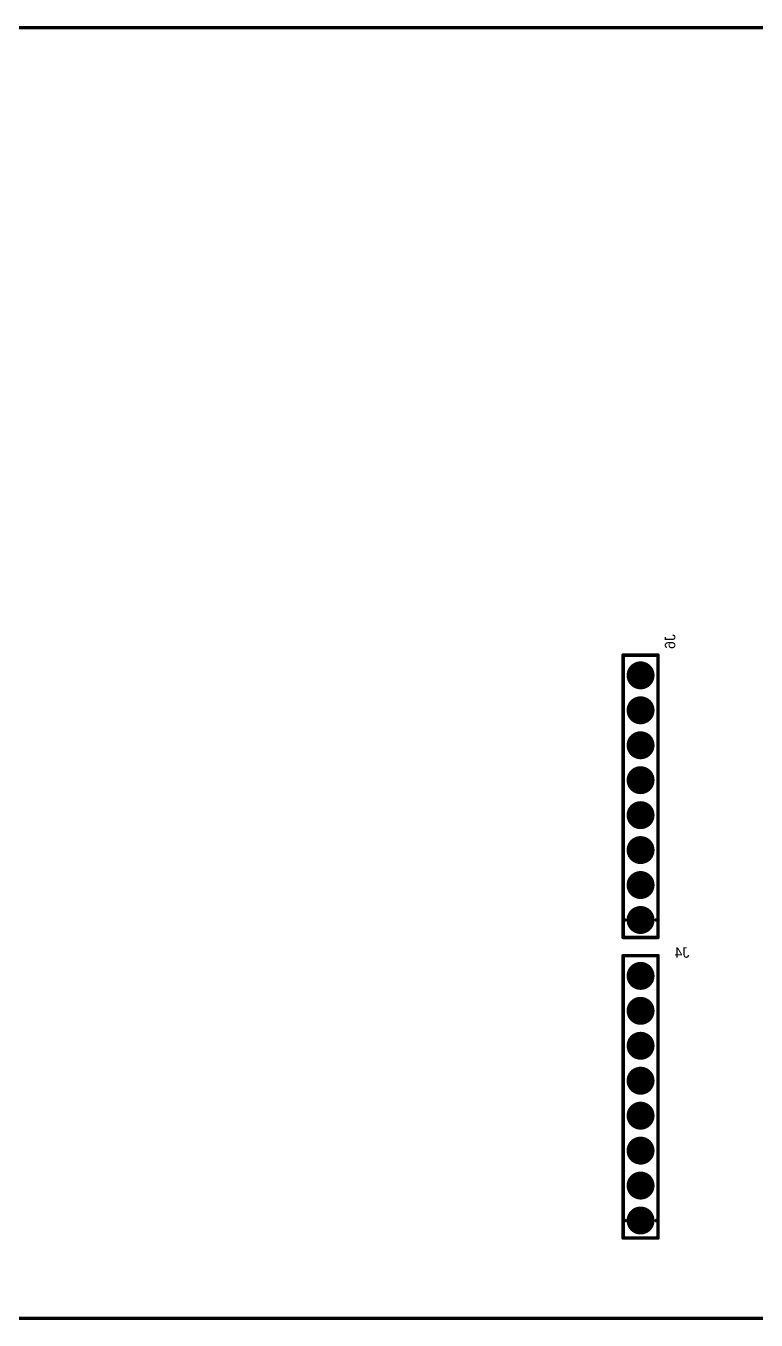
# Model space of a CAD drawing. Header units: millimetres. Extents: x 38 to 445, y 25 to 285.
# Drawn here: x 253.9 to 307, y 91.1 to 185.1 of the extents above; entities that cross this region are included whole.
import ezdxf

# ---------------------------------------------------------------- set-up
doc = ezdxf.new("R2010")
doc.units = ezdxf.units.MM
for name, color, linetype in [('BottomLayer', 5, 'Continuous'), ('BottomOverlay', 54, 'Continuous'), ('BottomSolder', 6, 'Continuous'), ('DrillDrawing', 1, 'Continuous'), ('InternalPlane1', 76, 'Continuous'), ('InternalPlane2', 16, 'Continuous'), ('Mechanical8', 56, 'Continuous'), ('MultiLayer', 9, 'Continuous'), ('PadHoleLayer', 156, 'Continuous'), ('TopLayer', 1, 'Continuous'), ('TopSolder', 216, 'Continuous')]:
    doc.layers.add(name, color=color, linetype=linetype)

# ---------------------------------------------------------------- blocks, each defined once
blk = doc.blocks.new('HDR_1X8___FEMALE_B_7')
at = {"layer": 'BottomLayer', "const_width": 0.762}
for points in [[(-0.381, 0, 1), (0.381, 0, 1)], [(2.159, 0, 1), (2.921, 0, 1)], [(4.699, 0, 1), (5.461, 0, 1)], [(7.239, 0, 1), (8.001, 0, 1)], [(9.779, 0, 1), (10.541, 0, 1)], [(12.319, 0, 1), (13.081, 0, 1)], [(14.859, 0, 1), (15.621, 0, 1)], [(17.399, 0, 1), (18.161, 0, 1)]]:
    blk.add_lwpolyline(points, format="xyb", close=True, dxfattribs=at)
at = {"layer": 'BottomOverlay', "const_width": 0.254}
for points in [[(-1.27, 1.27), (19.25, 1.27)], [(-1.27, 1.27), (-1.27, -1.27)], [(0, 1.27), (0, 1.125)], [(19.25, 1.27), (19.25, -1.27)], [(-1.27, -1.27), (19.25, -1.27)], [(0, -1.125), (0, -1.27)]]:
    blk.add_lwpolyline(points, dxfattribs=at)
at = {"layer": 'BottomOverlay', "const_width": 0.127}
for points in [[(-1.333, 1.27, 1), (-1.206, 1.27, 1)], [(-1.333, 1.27, 1), (-1.206, 1.27, 1)], [(-0.064, 1.27, 1), (0.064, 1.27, 1)], [(-0.064, 1.125, 1), (0.064, 1.125, 1)], [(19.186, 1.27, 1), (19.313, 1.27, 1)], [(19.186, 1.27, 1), (19.313, 1.27, 1)], [(-1.333, -1.27, 1), (-1.206, -1.27, 1)], [(-1.333, -1.27, 1), (-1.206, -1.27, 1)], [(-0.064, -1.125, 1), (0.064, -1.125, 1)], [(-0.064, -1.27, 1), (0.064, -1.27, 1)], [(19.186, -1.27, 1), (19.313, -1.27, 1)], [(19.186, -1.27, 1), (19.313, -1.27, 1)]]:
    blk.add_lwpolyline(points, format="xyb", close=True, dxfattribs=at)
at = {"layer": 'BottomSolder', "const_width": 0.864}
for points in [[(-0.432, 0, 1), (0.432, 0, 1)], [(2.108, 0, 1), (2.972, 0, 1)], [(4.648, 0, 1), (5.512, 0, 1)], [(7.188, 0, 1), (8.052, 0, 1)], [(9.728, 0, 1), (10.592, 0, 1)], [(12.268, 0, 1), (13.132, 0, 1)], [(14.808, 0, 1), (15.672, 0, 1)], [(17.348, 0, 1), (18.212, 0, 1)]]:
    blk.add_lwpolyline(points, format="xyb", close=True, dxfattribs=at)
at = {"layer": 'InternalPlane1', "const_width": 1.016}
for points in [[(-0.508, 0, 1), (0.508, 0, 1)], [(2.032, 0, 1), (3.048, 0, 1)], [(4.572, 0, 1), (5.588, 0, 1)], [(7.112, 0, 1), (8.128, 0, 1)], [(9.652, 0, 1), (10.668, 0, 1)], [(12.192, 0, 1), (13.208, 0, 1)], [(14.732, 0, 1), (15.748, 0, 1)], [(17.272, 0, 1), (18.288, 0, 1)]]:
    blk.add_lwpolyline(points, format="xyb", close=True, dxfattribs=at)
at = {"layer": 'InternalPlane2', "const_width": 1.016}
for points in [[(-0.508, 0, 1), (0.508, 0, 1)], [(2.032, 0, 1), (3.048, 0, 1)], [(4.572, 0, 1), (5.588, 0, 1)], [(7.112, 0, 1), (8.128, 0, 1)], [(9.652, 0, 1), (10.668, 0, 1)], [(12.192, 0, 1), (13.208, 0, 1)], [(14.732, 0, 1), (15.748, 0, 1)], [(17.272, 0, 1), (18.288, 0, 1)]]:
    blk.add_lwpolyline(points, format="xyb", close=True, dxfattribs=at)
at = {"layer": 'MultiLayer', "const_width": 0.762}
for points in [[(-0.381, 0, 1), (0.381, 0, 1)], [(2.159, 0, 1), (2.921, 0, 1)], [(4.699, 0, 1), (5.461, 0, 1)], [(7.239, 0, 1), (8.001, 0, 1)], [(9.779, 0, 1), (10.541, 0, 1)], [(12.319, 0, 1), (13.081, 0, 1)], [(14.859, 0, 1), (15.621, 0, 1)], [(17.399, 0, 1), (18.161, 0, 1)]]:
    blk.add_lwpolyline(points, format="xyb", close=True, dxfattribs=at)
at = {"layer": 'PadHoleLayer', "const_width": 0.508}
for points in [[(-0.254, 0, 1), (0.254, 0, 1)], [(2.286, 0, 1), (2.794, 0, 1)], [(4.826, 0, 1), (5.334, 0, 1)], [(7.366, 0, 1), (7.874, 0, 1)], [(9.906, 0, 1), (10.414, 0, 1)], [(12.446, 0, 1), (12.954, 0, 1)], [(14.986, 0, 1), (15.494, 0, 1)], [(17.526, 0, 1), (18.034, 0, 1)]]:
    blk.add_lwpolyline(points, format="xyb", close=True, dxfattribs=at)
at = {"layer": 'TopLayer', "const_width": 0.762}
for points in [[(-0.381, 0, 1), (0.381, 0, 1)], [(2.159, 0, 1), (2.921, 0, 1)], [(4.699, 0, 1), (5.461, 0, 1)], [(7.239, 0, 1), (8.001, 0, 1)], [(9.779, 0, 1), (10.541, 0, 1)], [(12.319, 0, 1), (13.081, 0, 1)], [(14.859, 0, 1), (15.621, 0, 1)], [(17.399, 0, 1), (18.161, 0, 1)]]:
    blk.add_lwpolyline(points, format="xyb", close=True, dxfattribs=at)
at = {"layer": 'TopSolder', "const_width": 0.864}
for points in [[(-0.432, 0, 1), (0.432, 0, 1)], [(2.108, 0, 1), (2.972, 0, 1)], [(4.648, 0, 1), (5.512, 0, 1)], [(7.188, 0, 1), (8.052, 0, 1)], [(9.728, 0, 1), (10.592, 0, 1)], [(12.268, 0, 1), (13.132, 0, 1)], [(14.808, 0, 1), (15.672, 0, 1)], [(17.348, 0, 1), (18.212, 0, 1)]]:
    blk.add_lwpolyline(points, format="xyb", close=True, dxfattribs=at)
blk = doc.blocks.new('HDR_1X8___FEMALE_B_9')
at = {"layer": 'BottomLayer', "const_width": 0.762}
for points in [[(-0.381, 0, 1), (0.381, 0, 1)], [(2.159, 0, 1), (2.921, 0, 1)], [(4.699, 0, 1), (5.461, 0, 1)], [(7.239, 0, 1), (8.001, 0, 1)], [(9.779, 0, 1), (10.541, 0, 1)], [(12.319, 0, 1), (13.081, 0, 1)], [(14.859, 0, 1), (15.621, 0, 1)], [(17.399, 0, 1), (18.161, 0, 1)]]:
    blk.add_lwpolyline(points, format="xyb", close=True, dxfattribs=at)
at = {"layer": 'BottomOverlay', "const_width": 0.254}
for points in [[(-1.27, 1.27), (19.25, 1.27)], [(-1.27, 1.27), (-1.27, -1.27)], [(0, 1.27), (0, 1.125)], [(19.25, 1.27), (19.25, -1.27)], [(-1.27, -1.27), (19.25, -1.27)], [(0, -1.125), (0, -1.27)]]:
    blk.add_lwpolyline(points, dxfattribs=at)
at = {"layer": 'BottomOverlay', "const_width": 0.127}
for points in [[(-1.333, 1.27, 1), (-1.206, 1.27, 1)], [(-1.333, 1.27, 1), (-1.206, 1.27, 1)], [(-0.064, 1.27, 1), (0.063, 1.27, 1)], [(-0.064, 1.125, 1), (0.063, 1.125, 1)], [(19.186, 1.27, 1), (19.313, 1.27, 1)], [(19.186, 1.27, 1), (19.313, 1.27, 1)], [(-1.333, -1.27, 1), (-1.206, -1.27, 1)], [(-1.333, -1.27, 1), (-1.206, -1.27, 1)], [(-0.064, -1.125, 1), (0.063, -1.125, 1)], [(-0.064, -1.27, 1), (0.063, -1.27, 1)], [(19.186, -1.27, 1), (19.313, -1.27, 1)], [(19.186, -1.27, 1), (19.313, -1.27, 1)]]:
    blk.add_lwpolyline(points, format="xyb", close=True, dxfattribs=at)
at = {"layer": 'BottomSolder', "const_width": 0.864}
for points in [[(-0.432, 0, 1), (0.432, 0, 1)], [(2.108, 0, 1), (2.972, 0, 1)], [(4.648, 0, 1), (5.512, 0, 1)], [(7.188, 0, 1), (8.052, 0, 1)], [(9.728, 0, 1), (10.592, 0, 1)], [(12.268, 0, 1), (13.132, 0, 1)], [(14.808, 0, 1), (15.672, 0, 1)], [(17.348, 0, 1), (18.212, 0, 1)]]:
    blk.add_lwpolyline(points, format="xyb", close=True, dxfattribs=at)
at = {"layer": 'InternalPlane1', "const_width": 1.016}
for points in [[(-0.508, 0, 1), (0.508, 0, 1)], [(2.032, 0, 1), (3.048, 0, 1)], [(4.572, 0, 1), (5.588, 0, 1)], [(7.112, 0, 1), (8.128, 0, 1)], [(9.652, 0, 1), (10.668, 0, 1)], [(12.192, 0, 1), (13.208, 0, 1)], [(14.732, 0, 1), (15.748, 0, 1)], [(17.272, 0, 1), (18.288, 0, 1)]]:
    blk.add_lwpolyline(points, format="xyb", close=True, dxfattribs=at)
at = {"layer": 'InternalPlane2', "const_width": 1.016}
for points in [[(-0.508, 0, 1), (0.508, 0, 1)], [(2.032, 0, 1), (3.048, 0, 1)], [(4.572, 0, 1), (5.588, 0, 1)], [(7.112, 0, 1), (8.128, 0, 1)], [(9.652, 0, 1), (10.668, 0, 1)], [(12.192, 0, 1), (13.208, 0, 1)], [(14.732, 0, 1), (15.748, 0, 1)], [(17.272, 0, 1), (18.288, 0, 1)]]:
    blk.add_lwpolyline(points, format="xyb", close=True, dxfattribs=at)
at = {"layer": 'MultiLayer', "const_width": 0.762}
for points in [[(-0.381, 0, 1), (0.381, 0, 1)], [(2.159, 0, 1), (2.921, 0, 1)], [(4.699, 0, 1), (5.461, 0, 1)], [(7.239, 0, 1), (8.001, 0, 1)], [(9.779, 0, 1), (10.541, 0, 1)], [(12.319, 0, 1), (13.081, 0, 1)], [(14.859, 0, 1), (15.621, 0, 1)], [(17.399, 0, 1), (18.161, 0, 1)]]:
    blk.add_lwpolyline(points, format="xyb", close=True, dxfattribs=at)
at = {"layer": 'PadHoleLayer', "const_width": 0.508}
for points in [[(-0.254, 0, 1), (0.254, 0, 1)], [(2.286, 0, 1), (2.794, 0, 1)], [(4.826, 0, 1), (5.334, 0, 1)], [(7.366, 0, 1), (7.874, 0, 1)], [(9.906, 0, 1), (10.414, 0, 1)], [(12.446, 0, 1), (12.954, 0, 1)], [(14.986, 0, 1), (15.494, 0, 1)], [(17.526, 0, 1), (18.034, 0, 1)]]:
    blk.add_lwpolyline(points, format="xyb", close=True, dxfattribs=at)
at = {"layer": 'TopLayer', "const_width": 0.762}
for points in [[(-0.381, 0, 1), (0.381, 0, 1)], [(2.159, 0, 1), (2.921, 0, 1)], [(4.699, 0, 1), (5.461, 0, 1)], [(7.239, 0, 1), (8.001, 0, 1)], [(9.779, 0, 1), (10.541, 0, 1)], [(12.319, 0, 1), (13.081, 0, 1)], [(14.859, 0, 1), (15.621, 0, 1)], [(17.399, 0, 1), (18.161, 0, 1)]]:
    blk.add_lwpolyline(points, format="xyb", close=True, dxfattribs=at)
at = {"layer": 'TopSolder', "const_width": 0.864}
for points in [[(-0.432, 0, 1), (0.432, 0, 1)], [(2.108, 0, 1), (2.972, 0, 1)], [(4.648, 0, 1), (5.512, 0, 1)], [(7.188, 0, 1), (8.052, 0, 1)], [(9.728, 0, 1), (10.592, 0, 1)], [(12.268, 0, 1), (13.132, 0, 1)], [(14.808, 0, 1), (15.672, 0, 1)], [(17.348, 0, 1), (18.212, 0, 1)]]:
    blk.add_lwpolyline(points, format="xyb", close=True, dxfattribs=at)

msp = doc.modelspace()

# ---------------------------------------------------------------- linework, layer by layer
at = {"layer": 'DrillDrawing', "const_width": 0.0508}
for points in [[(298.323, 138.049), (298.45, 137.922)], [(298.323, 138.049), (298.45, 138.049)], [(298.323, 137.795), (298.45, 137.922)], [(298.323, 137.795), (298.45, 137.795)], [(298.45, 138.049), (298.577, 138.176)], [(298.45, 137.795), (298.577, 137.668)], [(298.577, 138.176), (298.704, 138.049)], [(298.577, 137.668), (298.704, 137.795)], [(298.704, 138.049), (298.831, 138.049)], [(298.704, 137.922), (298.831, 138.049)], [(298.704, 137.922), (298.831, 137.795)], [(298.704, 137.795), (298.831, 137.795)], [(298.323, 135.509), (298.45, 135.382)], [(298.323, 135.509), (298.45, 135.509)], [(298.45, 135.509), (298.577, 135.636)], [(298.577, 135.636), (298.704, 135.509)], [(298.704, 135.509), (298.831, 135.509)], [(298.704, 135.382), (298.831, 135.509)], [(298.323, 135.255), (298.45, 135.382)], [(298.323, 135.255), (298.45, 135.255)], [(298.45, 135.255), (298.577, 135.128)], [(298.577, 135.128), (298.704, 135.255)], [(298.704, 135.382), (298.831, 135.255)], [(298.704, 135.255), (298.831, 135.255)], [(298.323, 132.969), (298.45, 132.842)], [(298.323, 132.969), (298.45, 132.969)], [(298.323, 132.715), (298.45, 132.842)], [(298.323, 132.715), (298.45, 132.715)], [(298.45, 132.969), (298.577, 133.096)], [(298.45, 132.715), (298.577, 132.588)], [(298.577, 133.096), (298.704, 132.969)], [(298.577, 132.588), (298.704, 132.715)], [(298.704, 132.969), (298.831, 132.969)], [(298.704, 132.842), (298.831, 132.969)], [(298.704, 132.842), (298.831, 132.715)], [(298.704, 132.715), (298.831, 132.715)], [(298.323, 130.429), (298.45, 130.302)], [(298.323, 130.429), (298.45, 130.429)], [(298.323, 130.175), (298.45, 130.302)], [(298.323, 130.175), (298.45, 130.175)], [(298.45, 130.429), (298.577, 130.556)], [(298.45, 130.175), (298.577, 130.048)], [(298.577, 130.556), (298.704, 130.429)], [(298.577, 130.048), (298.704, 130.175)], [(298.704, 130.429), (298.831, 130.429)], [(298.704, 130.302), (298.831, 130.429)], [(298.704, 130.302), (298.831, 130.175)], [(298.704, 130.175), (298.831, 130.175)], [(298.45, 127.889), (298.577, 128.016)], [(298.577, 128.016), (298.704, 127.889)], [(298.323, 127.889), (298.45, 127.762)], [(298.323, 127.889), (298.45, 127.889)], [(298.323, 127.635), (298.45, 127.762)], [(298.323, 127.635), (298.45, 127.635)], [(298.45, 127.635), (298.577, 127.508)], [(298.577, 127.508), (298.704, 127.635)], [(298.704, 127.889), (298.831, 127.889)], [(298.704, 127.762), (298.831, 127.889)], [(298.704, 127.762), (298.831, 127.635)], [(298.704, 127.635), (298.831, 127.635)], [(298.323, 125.349), (298.45, 125.222)], [(298.323, 125.349), (298.45, 125.349)], [(298.323, 125.095), (298.45, 125.222)], [(298.323, 125.095), (298.45, 125.095)], [(298.45, 125.349), (298.577, 125.476)], [(298.45, 125.095), (298.577, 124.968)], [(298.577, 125.476), (298.704, 125.349)], [(298.577, 124.968), (298.704, 125.095)], [(298.704, 125.349), (298.831, 125.349)], [(298.704, 125.222), (298.831, 125.349)], [(298.704, 125.222), (298.831, 125.095)], [(298.704, 125.095), (298.831, 125.095)], [(298.323, 122.809), (298.45, 122.682)], [(298.323, 122.809), (298.45, 122.809)], [(298.323, 122.555), (298.45, 122.682)], [(298.323, 122.555), (298.45, 122.555)], [(298.45, 122.809), (298.577, 122.936)], [(298.45, 122.555), (298.577, 122.428)], [(298.577, 122.936), (298.704, 122.809)], [(298.577, 122.428), (298.704, 122.555)], [(298.704, 122.809), (298.831, 122.809)], [(298.704, 122.682), (298.831, 122.809)], [(298.704, 122.682), (298.831, 122.555)], [(298.704, 122.555), (298.831, 122.555)], [(298.45, 120.269), (298.577, 120.396)], [(298.577, 120.396), (298.704, 120.269)], [(298.323, 120.269), (298.45, 120.142)], [(298.323, 120.269), (298.45, 120.269)], [(298.323, 120.015), (298.45, 120.142)], [(298.323, 120.015), (298.45, 120.015)], [(298.45, 120.015), (298.577, 119.888)], [(298.577, 119.888), (298.704, 120.015)], [(298.704, 120.269), (298.831, 120.269)], [(298.704, 120.142), (298.831, 120.269)], [(298.704, 120.142), (298.831, 120.015)], [(298.704, 120.015), (298.831, 120.015)], [(298.323, 116.205), (298.45, 116.078)], [(298.323, 116.205), (298.45, 116.205)], [(298.323, 115.951), (298.45, 116.078)], [(298.323, 115.951), (298.45, 115.951)], [(298.45, 116.205), (298.577, 116.332)], [(298.45, 115.951), (298.577, 115.824)], [(298.577, 116.332), (298.704, 116.205)], [(298.577, 115.824), (298.704, 115.951)], [(298.704, 116.205), (298.831, 116.205)], [(298.704, 116.078), (298.831, 116.205)], [(298.704, 116.078), (298.831, 115.951)], [(298.704, 115.951), (298.831, 115.951)], [(298.323, 113.665), (298.45, 113.538)], [(298.323, 113.665), (298.45, 113.665)], [(298.323, 113.411), (298.45, 113.538)], [(298.323, 113.411), (298.45, 113.411)], [(298.45, 113.665), (298.577, 113.792)], [(298.45, 113.411), (298.577, 113.284)], [(298.577, 113.792), (298.704, 113.665)], [(298.577, 113.284), (298.704, 113.411)], [(298.704, 113.665), (298.831, 113.665)], [(298.704, 113.538), (298.831, 113.665)], [(298.704, 113.538), (298.831, 113.411)], [(298.704, 113.411), (298.831, 113.411)], [(298.323, 111.125), (298.45, 110.998)], [(298.323, 111.125), (298.45, 111.125)], [(298.323, 110.871), (298.45, 110.998)], [(298.45, 111.125), (298.577, 111.252)], [(298.577, 111.252), (298.704, 111.125)], [(298.704, 111.125), (298.831, 111.125)], [(298.704, 110.998), (298.831, 111.125)], [(298.704, 110.998), (298.831, 110.871)], [(298.323, 110.871), (298.45, 110.871)], [(298.45, 110.871), (298.577, 110.744)], [(298.577, 110.744), (298.704, 110.871)], [(298.704, 110.871), (298.831, 110.871)], [(298.323, 108.585), (298.45, 108.458)], [(298.323, 108.585), (298.45, 108.585)], [(298.323, 108.331), (298.45, 108.458)], [(298.323, 108.331), (298.45, 108.331)], [(298.45, 108.585), (298.577, 108.712)], [(298.45, 108.331), (298.577, 108.204)], [(298.577, 108.712), (298.704, 108.585)], [(298.577, 108.204), (298.704, 108.331)], [(298.704, 108.585), (298.831, 108.585)], [(298.704, 108.458), (298.831, 108.585)], [(298.704, 108.458), (298.831, 108.331)], [(298.704, 108.331), (298.831, 108.331)], [(298.323, 106.045), (298.45, 105.918)], [(298.323, 106.045), (298.45, 106.045)], [(298.323, 105.791), (298.45, 105.918)], [(298.323, 105.791), (298.45, 105.791)], [(298.45, 106.045), (298.577, 106.172)], [(298.45, 105.791), (298.577, 105.664)], [(298.577, 106.172), (298.704, 106.045)], [(298.577, 105.664), (298.704, 105.791)], [(298.704, 106.045), (298.831, 106.045)], [(298.704, 105.918), (298.831, 106.045)], [(298.704, 105.918), (298.831, 105.791)], [(298.704, 105.791), (298.831, 105.791)], [(298.323, 103.505), (298.45, 103.378)], [(298.323, 103.505), (298.45, 103.505)], [(298.45, 103.505), (298.577, 103.632)], [(298.577, 103.632), (298.704, 103.505)], [(298.704, 103.505), (298.831, 103.505)], [(298.704, 103.378), (298.831, 103.505)], [(298.323, 103.251), (298.45, 103.378)], [(298.323, 103.251), (298.45, 103.251)], [(298.45, 103.251), (298.577, 103.124)], [(298.577, 103.124), (298.704, 103.251)], [(298.704, 103.378), (298.831, 103.251)], [(298.704, 103.251), (298.831, 103.251)], [(298.323, 100.965), (298.45, 100.838)], [(298.323, 100.965), (298.45, 100.965)], [(298.323, 100.711), (298.45, 100.838)], [(298.323, 100.711), (298.45, 100.711)], [(298.45, 100.965), (298.577, 101.092)], [(298.45, 100.711), (298.577, 100.584)], [(298.577, 101.092), (298.704, 100.965)], [(298.577, 100.584), (298.704, 100.711)], [(298.704, 100.965), (298.831, 100.965)], [(298.704, 100.838), (298.831, 100.965)], [(298.704, 100.838), (298.831, 100.711)], [(298.704, 100.711), (298.831, 100.711)], [(298.323, 98.425), (298.45, 98.298)], [(298.323, 98.425), (298.45, 98.425)], [(298.323, 98.171), (298.45, 98.298)], [(298.323, 98.171), (298.45, 98.171)], [(298.45, 98.425), (298.577, 98.552)], [(298.45, 98.171), (298.577, 98.044)], [(298.577, 98.552), (298.704, 98.425)], [(298.577, 98.044), (298.704, 98.171)], [(298.704, 98.425), (298.831, 98.425)], [(298.704, 98.298), (298.831, 98.425)], [(298.704, 98.298), (298.831, 98.171)], [(298.704, 98.171), (298.831, 98.171)]]:
    msp.add_lwpolyline(points, dxfattribs=at)
at = {"layer": 'DrillDrawing', "const_width": 0.0254}
for points in [[(298.31, 138.049, 1), (298.336, 138.049, 1)], [(298.31, 138.049, 1), (298.336, 138.049, 1)], [(298.31, 137.795, 1), (298.336, 137.795, 1)], [(298.31, 137.795, 1), (298.336, 137.795, 1)], [(298.437, 138.049, 1), (298.463, 138.049, 1)], [(298.437, 138.049, 1), (298.463, 138.049, 1)], [(298.437, 137.922, 1), (298.463, 137.922, 1)], [(298.437, 137.922, 1), (298.463, 137.922, 1)], [(298.437, 137.795, 1), (298.463, 137.795, 1)], [(298.437, 137.795, 1), (298.463, 137.795, 1)], [(298.564, 138.176, 1), (298.59, 138.176, 1)], [(298.564, 138.176, 1), (298.59, 138.176, 1)], [(298.564, 137.668, 1), (298.59, 137.668, 1)], [(298.564, 137.668, 1), (298.59, 137.668, 1)], [(298.691, 138.049, 1), (298.717, 138.049, 1)], [(298.691, 138.049, 1), (298.717, 138.049, 1)], [(298.691, 137.922, 1), (298.717, 137.922, 1)], [(298.691, 137.922, 1), (298.717, 137.922, 1)], [(298.691, 137.795, 1), (298.717, 137.795, 1)], [(298.691, 137.795, 1), (298.717, 137.795, 1)], [(298.818, 138.049, 1), (298.844, 138.049, 1)], [(298.818, 138.049, 1), (298.844, 138.049, 1)], [(298.818, 137.795, 1), (298.844, 137.795, 1)], [(298.818, 137.795, 1), (298.844, 137.795, 1)], [(298.31, 135.509, 1), (298.336, 135.509, 1)], [(298.31, 135.509, 1), (298.336, 135.509, 1)], [(298.437, 135.509, 1), (298.463, 135.509, 1)], [(298.437, 135.509, 1), (298.463, 135.509, 1)], [(298.564, 135.636, 1), (298.59, 135.636, 1)], [(298.564, 135.636, 1), (298.59, 135.636, 1)], [(298.691, 135.509, 1), (298.717, 135.509, 1)], [(298.691, 135.509, 1), (298.717, 135.509, 1)], [(298.818, 135.509, 1), (298.844, 135.509, 1)], [(298.818, 135.509, 1), (298.844, 135.509, 1)], [(298.31, 135.255, 1), (298.336, 135.255, 1)], [(298.31, 135.255, 1), (298.336, 135.255, 1)], [(298.437, 135.382, 1), (298.463, 135.382, 1)], [(298.437, 135.382, 1), (298.463, 135.382, 1)], [(298.437, 135.255, 1), (298.463, 135.255, 1)], [(298.437, 135.255, 1), (298.463, 135.255, 1)], [(298.564, 135.128, 1), (298.59, 135.128, 1)], [(298.564, 135.128, 1), (298.59, 135.128, 1)], [(298.691, 135.382, 1), (298.717, 135.382, 1)], [(298.691, 135.382, 1), (298.717, 135.382, 1)], [(298.691, 135.255, 1), (298.717, 135.255, 1)], [(298.691, 135.255, 1), (298.717, 135.255, 1)], [(298.818, 135.255, 1), (298.844, 135.255, 1)], [(298.818, 135.255, 1), (298.844, 135.255, 1)], [(298.31, 132.969, 1), (298.336, 132.969, 1)], [(298.31, 132.969, 1), (298.336, 132.969, 1)], [(298.31, 132.715, 1), (298.336, 132.715, 1)], [(298.31, 132.715, 1), (298.336, 132.715, 1)], [(298.437, 132.969, 1), (298.463, 132.969, 1)], [(298.437, 132.969, 1), (298.463, 132.969, 1)], [(298.437, 132.842, 1), (298.463, 132.842, 1)], [(298.437, 132.842, 1), (298.463, 132.842, 1)], [(298.437, 132.715, 1), (298.463, 132.715, 1)], [(298.437, 132.715, 1), (298.463, 132.715, 1)], [(298.564, 133.096, 1), (298.59, 133.096, 1)], [(298.564, 133.096, 1), (298.59, 133.096, 1)], [(298.691, 132.969, 1), (298.717, 132.969, 1)], [(298.691, 132.969, 1), (298.717, 132.969, 1)], [(298.691, 132.842, 1), (298.717, 132.842, 1)], [(298.691, 132.842, 1), (298.717, 132.842, 1)], [(298.691, 132.715, 1), (298.717, 132.715, 1)], [(298.691, 132.715, 1), (298.717, 132.715, 1)], [(298.818, 132.969, 1), (298.844, 132.969, 1)], [(298.818, 132.969, 1), (298.844, 132.969, 1)], [(298.818, 132.715, 1), (298.844, 132.715, 1)], [(298.818, 132.715, 1), (298.844, 132.715, 1)], [(298.564, 132.588, 1), (298.59, 132.588, 1)], [(298.564, 132.588, 1), (298.59, 132.588, 1)], [(298.31, 130.429, 1), (298.336, 130.429, 1)], [(298.31, 130.429, 1), (298.336, 130.429, 1)], [(298.31, 130.175, 1), (298.336, 130.175, 1)], [(298.31, 130.175, 1), (298.336, 130.175, 1)], [(298.437, 130.429, 1), (298.463, 130.429, 1)], [(298.437, 130.429, 1), (298.463, 130.429, 1)], [(298.437, 130.302, 1), (298.463, 130.302, 1)], [(298.437, 130.302, 1), (298.463, 130.302, 1)], [(298.437, 130.175, 1), (298.463, 130.175, 1)], [(298.437, 130.175, 1), (298.463, 130.175, 1)], [(298.564, 130.556, 1), (298.59, 130.556, 1)], [(298.564, 130.556, 1), (298.59, 130.556, 1)], [(298.564, 130.048, 1), (298.59, 130.048, 1)], [(298.564, 130.048, 1), (298.59, 130.048, 1)], [(298.691, 130.429, 1), (298.717, 130.429, 1)], [(298.691, 130.429, 1), (298.717, 130.429, 1)], [(298.691, 130.302, 1), (298.717, 130.302, 1)], [(298.691, 130.302, 1), (298.717, 130.302, 1)], [(298.691, 130.175, 1), (298.717, 130.175, 1)], [(298.691, 130.175, 1), (298.717, 130.175, 1)], [(298.818, 130.429, 1), (298.844, 130.429, 1)], [(298.818, 130.429, 1), (298.844, 130.429, 1)], [(298.818, 130.175, 1), (298.844, 130.175, 1)], [(298.818, 130.175, 1), (298.844, 130.175, 1)], [(298.564, 128.016, 1), (298.59, 128.016, 1)], [(298.564, 128.016, 1), (298.59, 128.016, 1)], [(298.31, 127.889, 1), (298.336, 127.889, 1)], [(298.31, 127.889, 1), (298.336, 127.889, 1)], [(298.31, 127.635, 1), (298.336, 127.635, 1)], [(298.31, 127.635, 1), (298.336, 127.635, 1)], [(298.437, 127.889, 1), (298.463, 127.889, 1)], [(298.437, 127.889, 1), (298.463, 127.889, 1)], [(298.437, 127.762, 1), (298.463, 127.762, 1)], [(298.437, 127.762, 1), (298.463, 127.762, 1)], [(298.437, 127.635, 1), (298.463, 127.635, 1)], [(298.437, 127.635, 1), (298.463, 127.635, 1)], [(298.564, 127.508, 1), (298.59, 127.508, 1)], [(298.564, 127.508, 1), (298.59, 127.508, 1)], [(298.691, 127.889, 1), (298.717, 127.889, 1)], [(298.691, 127.889, 1), (298.717, 127.889, 1)], [(298.691, 127.762, 1), (298.717, 127.762, 1)], [(298.691, 127.762, 1), (298.717, 127.762, 1)], [(298.691, 127.635, 1), (298.717, 127.635, 1)], [(298.691, 127.635, 1), (298.717, 127.635, 1)], [(298.818, 127.889, 1), (298.844, 127.889, 1)], [(298.818, 127.889, 1), (298.844, 127.889, 1)], [(298.818, 127.635, 1), (298.844, 127.635, 1)], [(298.818, 127.635, 1), (298.844, 127.635, 1)], [(298.31, 125.349, 1), (298.336, 125.349, 1)], [(298.31, 125.349, 1), (298.336, 125.349, 1)], [(298.31, 125.095, 1), (298.336, 125.095, 1)], [(298.31, 125.095, 1), (298.336, 125.095, 1)], [(298.437, 125.349, 1), (298.463, 125.349, 1)], [(298.437, 125.349, 1), (298.463, 125.349, 1)], [(298.437, 125.222, 1), (298.463, 125.222, 1)], [(298.437, 125.222, 1), (298.463, 125.222, 1)], [(298.437, 125.095, 1), (298.463, 125.095, 1)], [(298.437, 125.095, 1), (298.463, 125.095, 1)], [(298.564, 125.476, 1), (298.59, 125.476, 1)], [(298.564, 125.476, 1), (298.59, 125.476, 1)], [(298.691, 125.349, 1), (298.717, 125.349, 1)], [(298.691, 125.349, 1), (298.717, 125.349, 1)], [(298.691, 125.222, 1), (298.717, 125.222, 1)], [(298.691, 125.222, 1), (298.717, 125.222, 1)], [(298.691, 125.095, 1), (298.717, 125.095, 1)], [(298.691, 125.095, 1), (298.717, 125.095, 1)], [(298.818, 125.349, 1), (298.844, 125.349, 1)], [(298.818, 125.349, 1), (298.844, 125.349, 1)], [(298.818, 125.095, 1), (298.844, 125.095, 1)], [(298.818, 125.095, 1), (298.844, 125.095, 1)], [(298.564, 124.968, 1), (298.59, 124.968, 1)], [(298.564, 124.968, 1), (298.59, 124.968, 1)], [(298.31, 122.809, 1), (298.336, 122.809, 1)], [(298.31, 122.809, 1), (298.336, 122.809, 1)], [(298.31, 122.555, 1), (298.336, 122.555, 1)], [(298.31, 122.555, 1), (298.336, 122.555, 1)], [(298.437, 122.809, 1), (298.463, 122.809, 1)], [(298.437, 122.809, 1), (298.463, 122.809, 1)], [(298.437, 122.682, 1), (298.463, 122.682, 1)], [(298.437, 122.682, 1), (298.463, 122.682, 1)], [(298.437, 122.555, 1), (298.463, 122.555, 1)], [(298.437, 122.555, 1), (298.463, 122.555, 1)], [(298.564, 122.936, 1), (298.59, 122.936, 1)], [(298.564, 122.936, 1), (298.59, 122.936, 1)], [(298.564, 122.428, 1), (298.59, 122.428, 1)], [(298.564, 122.428, 1), (298.59, 122.428, 1)], [(298.691, 122.809, 1), (298.717, 122.809, 1)], [(298.691, 122.809, 1), (298.717, 122.809, 1)], [(298.691, 122.682, 1), (298.717, 122.682, 1)], [(298.691, 122.682, 1), (298.717, 122.682, 1)], [(298.691, 122.555, 1), (298.717, 122.555, 1)], [(298.691, 122.555, 1), (298.717, 122.555, 1)], [(298.818, 122.809, 1), (298.844, 122.809, 1)], [(298.818, 122.809, 1), (298.844, 122.809, 1)], [(298.818, 122.555, 1), (298.844, 122.555, 1)], [(298.818, 122.555, 1), (298.844, 122.555, 1)], [(298.564, 120.396, 1), (298.59, 120.396, 1)], [(298.564, 120.396, 1), (298.59, 120.396, 1)], [(298.31, 120.269, 1), (298.336, 120.269, 1)], [(298.31, 120.269, 1), (298.336, 120.269, 1)], [(298.31, 120.015, 1), (298.336, 120.015, 1)], [(298.31, 120.015, 1), (298.336, 120.015, 1)], [(298.437, 120.269, 1), (298.463, 120.269, 1)], [(298.437, 120.269, 1), (298.463, 120.269, 1)], [(298.437, 120.142, 1), (298.463, 120.142, 1)], [(298.437, 120.142, 1), (298.463, 120.142, 1)], [(298.437, 120.015, 1), (298.463, 120.015, 1)], [(298.437, 120.015, 1), (298.463, 120.015, 1)], [(298.564, 119.888, 1), (298.59, 119.888, 1)], [(298.564, 119.888, 1), (298.59, 119.888, 1)], [(298.691, 120.269, 1), (298.717, 120.269, 1)], [(298.691, 120.269, 1), (298.717, 120.269, 1)], [(298.691, 120.142, 1), (298.717, 120.142, 1)], [(298.691, 120.142, 1), (298.717, 120.142, 1)], [(298.691, 120.015, 1), (298.717, 120.015, 1)], [(298.691, 120.015, 1), (298.717, 120.015, 1)], [(298.818, 120.269, 1), (298.844, 120.269, 1)], [(298.818, 120.269, 1), (298.844, 120.269, 1)], [(298.818, 120.015, 1), (298.844, 120.015, 1)], [(298.818, 120.015, 1), (298.844, 120.015, 1)], [(298.31, 116.205, 1), (298.336, 116.205, 1)], [(298.31, 116.205, 1), (298.336, 116.205, 1)], [(298.31, 115.951, 1), (298.336, 115.951, 1)], [(298.31, 115.951, 1), (298.336, 115.951, 1)], [(298.437, 116.205, 1), (298.463, 116.205, 1)], [(298.437, 116.205, 1), (298.463, 116.205, 1)], [(298.437, 116.078, 1), (298.463, 116.078, 1)], [(298.437, 116.078, 1), (298.463, 116.078, 1)], [(298.437, 115.951, 1), (298.463, 115.951, 1)], [(298.437, 115.951, 1), (298.463, 115.951, 1)], [(298.564, 116.332, 1), (298.59, 116.332, 1)], [(298.564, 116.332, 1), (298.59, 116.332, 1)], [(298.564, 115.824, 1), (298.59, 115.824, 1)], [(298.564, 115.824, 1), (298.59, 115.824, 1)], [(298.691, 116.205, 1), (298.717, 116.205, 1)], [(298.691, 116.205, 1), (298.717, 116.205, 1)], [(298.691, 116.078, 1), (298.717, 116.078, 1)], [(298.691, 116.078, 1), (298.717, 116.078, 1)], [(298.691, 115.951, 1), (298.717, 115.951, 1)], [(298.691, 115.951, 1), (298.717, 115.951, 1)], [(298.818, 116.205, 1), (298.844, 116.205, 1)], [(298.818, 116.205, 1), (298.844, 116.205, 1)], [(298.818, 115.951, 1), (298.844, 115.951, 1)], [(298.818, 115.951, 1), (298.844, 115.951, 1)], [(298.31, 113.665, 1), (298.336, 113.665, 1)], [(298.31, 113.665, 1), (298.336, 113.665, 1)], [(298.31, 113.411, 1), (298.336, 113.411, 1)], [(298.31, 113.411, 1), (298.336, 113.411, 1)], [(298.437, 113.665, 1), (298.463, 113.665, 1)], [(298.437, 113.665, 1), (298.463, 113.665, 1)], [(298.437, 113.538, 1), (298.463, 113.538, 1)], [(298.437, 113.538, 1), (298.463, 113.538, 1)], [(298.437, 113.411, 1), (298.463, 113.411, 1)], [(298.437, 113.411, 1), (298.463, 113.411, 1)], [(298.564, 113.792, 1), (298.59, 113.792, 1)], [(298.564, 113.792, 1), (298.59, 113.792, 1)], [(298.564, 113.284, 1), (298.59, 113.284, 1)], [(298.564, 113.284, 1), (298.59, 113.284, 1)], [(298.691, 113.665, 1), (298.717, 113.665, 1)], [(298.691, 113.665, 1), (298.717, 113.665, 1)], [(298.691, 113.538, 1), (298.717, 113.538, 1)], [(298.691, 113.538, 1), (298.717, 113.538, 1)], [(298.691, 113.411, 1), (298.717, 113.411, 1)], [(298.691, 113.411, 1), (298.717, 113.411, 1)], [(298.818, 113.665, 1), (298.844, 113.665, 1)], [(298.818, 113.665, 1), (298.844, 113.665, 1)], [(298.818, 113.411, 1), (298.844, 113.411, 1)], [(298.818, 113.411, 1), (298.844, 113.411, 1)], [(298.31, 111.125, 1), (298.336, 111.125, 1)], [(298.31, 111.125, 1), (298.336, 111.125, 1)], [(298.437, 111.125, 1), (298.463, 111.125, 1)], [(298.437, 111.125, 1), (298.463, 111.125, 1)], [(298.437, 110.998, 1), (298.463, 110.998, 1)], [(298.437, 110.998, 1), (298.463, 110.998, 1)], [(298.564, 111.252, 1), (298.59, 111.252, 1)], [(298.564, 111.252, 1), (298.59, 111.252, 1)], [(298.691, 111.125, 1), (298.717, 111.125, 1)], [(298.691, 111.125, 1), (298.717, 111.125, 1)], [(298.691, 110.998, 1), (298.717, 110.998, 1)], [(298.691, 110.998, 1), (298.717, 110.998, 1)], [(298.818, 111.125, 1), (298.844, 111.125, 1)], [(298.818, 111.125, 1), (298.844, 111.125, 1)], [(298.31, 110.871, 1), (298.336, 110.871, 1)], [(298.31, 110.871, 1), (298.336, 110.871, 1)], [(298.437, 110.871, 1), (298.463, 110.871, 1)], [(298.437, 110.871, 1), (298.463, 110.871, 1)], [(298.564, 110.744, 1), (298.59, 110.744, 1)], [(298.564, 110.744, 1), (298.59, 110.744, 1)], [(298.691, 110.871, 1), (298.717, 110.871, 1)], [(298.691, 110.871, 1), (298.717, 110.871, 1)], [(298.818, 110.871, 1), (298.844, 110.871, 1)], [(298.818, 110.871, 1), (298.844, 110.871, 1)], [(298.31, 108.585, 1), (298.336, 108.585, 1)], [(298.31, 108.585, 1), (298.336, 108.585, 1)], [(298.31, 108.331, 1), (298.336, 108.331, 1)], [(298.31, 108.331, 1), (298.336, 108.331, 1)], [(298.437, 108.585, 1), (298.463, 108.585, 1)], [(298.437, 108.585, 1), (298.463, 108.585, 1)], [(298.437, 108.458, 1), (298.463, 108.458, 1)], [(298.437, 108.458, 1), (298.463, 108.458, 1)], [(298.437, 108.331, 1), (298.463, 108.331, 1)], [(298.437, 108.331, 1), (298.463, 108.331, 1)], [(298.564, 108.712, 1), (298.59, 108.712, 1)], [(298.564, 108.712, 1), (298.59, 108.712, 1)], [(298.564, 108.204, 1), (298.59, 108.204, 1)], [(298.564, 108.204, 1), (298.59, 108.204, 1)], [(298.691, 108.585, 1), (298.717, 108.585, 1)], [(298.691, 108.585, 1), (298.717, 108.585, 1)], [(298.691, 108.458, 1), (298.717, 108.458, 1)], [(298.691, 108.458, 1), (298.717, 108.458, 1)], [(298.691, 108.331, 1), (298.717, 108.331, 1)], [(298.691, 108.331, 1), (298.717, 108.331, 1)], [(298.818, 108.585, 1), (298.844, 108.585, 1)], [(298.818, 108.585, 1), (298.844, 108.585, 1)], [(298.818, 108.331, 1), (298.844, 108.331, 1)], [(298.818, 108.331, 1), (298.844, 108.331, 1)], [(298.31, 106.045, 1), (298.336, 106.045, 1)], [(298.31, 106.045, 1), (298.336, 106.045, 1)], [(298.31, 105.791, 1), (298.336, 105.791, 1)], [(298.31, 105.791, 1), (298.336, 105.791, 1)], [(298.437, 106.045, 1), (298.463, 106.045, 1)], [(298.437, 106.045, 1), (298.463, 106.045, 1)], [(298.437, 105.918, 1), (298.463, 105.918, 1)], [(298.437, 105.918, 1), (298.463, 105.918, 1)], [(298.437, 105.791, 1), (298.463, 105.791, 1)], [(298.437, 105.791, 1), (298.463, 105.791, 1)], [(298.564, 106.172, 1), (298.59, 106.172, 1)], [(298.564, 106.172, 1), (298.59, 106.172, 1)], [(298.564, 105.664, 1), (298.59, 105.664, 1)], [(298.564, 105.664, 1), (298.59, 105.664, 1)], [(298.691, 106.045, 1), (298.717, 106.045, 1)], [(298.691, 106.045, 1), (298.717, 106.045, 1)], [(298.691, 105.918, 1), (298.717, 105.918, 1)], [(298.691, 105.918, 1), (298.717, 105.918, 1)], [(298.691, 105.791, 1), (298.717, 105.791, 1)], [(298.691, 105.791, 1), (298.717, 105.791, 1)], [(298.818, 106.045, 1), (298.844, 106.045, 1)], [(298.818, 106.045, 1), (298.844, 106.045, 1)], [(298.818, 105.791, 1), (298.844, 105.791, 1)], [(298.818, 105.791, 1), (298.844, 105.791, 1)], [(298.31, 103.505, 1), (298.336, 103.505, 1)], [(298.31, 103.505, 1), (298.336, 103.505, 1)], [(298.437, 103.505, 1), (298.463, 103.505, 1)], [(298.437, 103.505, 1), (298.463, 103.505, 1)], [(298.564, 103.632, 1), (298.59, 103.632, 1)], [(298.564, 103.632, 1), (298.59, 103.632, 1)], [(298.691, 103.505, 1), (298.717, 103.505, 1)], [(298.691, 103.505, 1), (298.717, 103.505, 1)], [(298.818, 103.505, 1), (298.844, 103.505, 1)], [(298.818, 103.505, 1), (298.844, 103.505, 1)], [(298.31, 103.251, 1), (298.336, 103.251, 1)], [(298.31, 103.251, 1), (298.336, 103.251, 1)], [(298.437, 103.378, 1), (298.463, 103.378, 1)], [(298.437, 103.378, 1), (298.463, 103.378, 1)], [(298.437, 103.251, 1), (298.463, 103.251, 1)], [(298.437, 103.251, 1), (298.463, 103.251, 1)], [(298.564, 103.124, 1), (298.59, 103.124, 1)], [(298.564, 103.124, 1), (298.59, 103.124, 1)], [(298.691, 103.378, 1), (298.717, 103.378, 1)], [(298.691, 103.378, 1), (298.717, 103.378, 1)], [(298.691, 103.251, 1), (298.717, 103.251, 1)], [(298.691, 103.251, 1), (298.717, 103.251, 1)], [(298.818, 103.251, 1), (298.844, 103.251, 1)], [(298.818, 103.251, 1), (298.844, 103.251, 1)], [(298.31, 100.965, 1), (298.336, 100.965, 1)], [(298.31, 100.965, 1), (298.336, 100.965, 1)], [(298.31, 100.711, 1), (298.336, 100.711, 1)], [(298.31, 100.711, 1), (298.336, 100.711, 1)], [(298.437, 100.965, 1), (298.463, 100.965, 1)], [(298.437, 100.965, 1), (298.463, 100.965, 1)], [(298.437, 100.838, 1), (298.463, 100.838, 1)], [(298.437, 100.838, 1), (298.463, 100.838, 1)], [(298.437, 100.711, 1), (298.463, 100.711, 1)], [(298.437, 100.711, 1), (298.463, 100.711, 1)], [(298.564, 101.092, 1), (298.59, 101.092, 1)], [(298.564, 101.092, 1), (298.59, 101.092, 1)], [(298.691, 100.965, 1), (298.717, 100.965, 1)], [(298.691, 100.965, 1), (298.717, 100.965, 1)], [(298.691, 100.838, 1), (298.717, 100.838, 1)], [(298.691, 100.838, 1), (298.717, 100.838, 1)], [(298.691, 100.711, 1), (298.717, 100.711, 1)], [(298.691, 100.711, 1), (298.717, 100.711, 1)], [(298.818, 100.965, 1), (298.844, 100.965, 1)], [(298.818, 100.965, 1), (298.844, 100.965, 1)], [(298.818, 100.711, 1), (298.844, 100.711, 1)], [(298.818, 100.711, 1), (298.844, 100.711, 1)], [(298.564, 100.584, 1), (298.59, 100.584, 1)], [(298.564, 100.584, 1), (298.59, 100.584, 1)], [(298.31, 98.425, 1), (298.336, 98.425, 1)], [(298.31, 98.425, 1), (298.336, 98.425, 1)], [(298.31, 98.171, 1), (298.336, 98.171, 1)], [(298.31, 98.171, 1), (298.336, 98.171, 1)], [(298.437, 98.425, 1), (298.463, 98.425, 1)], [(298.437, 98.425, 1), (298.463, 98.425, 1)], [(298.437, 98.298, 1), (298.463, 98.298, 1)], [(298.437, 98.298, 1), (298.463, 98.298, 1)], [(298.437, 98.171, 1), (298.463, 98.171, 1)], [(298.437, 98.171, 1), (298.463, 98.171, 1)], [(298.564, 98.552, 1), (298.59, 98.552, 1)], [(298.564, 98.552, 1), (298.59, 98.552, 1)], [(298.564, 98.044, 1), (298.59, 98.044, 1)], [(298.564, 98.044, 1), (298.59, 98.044, 1)], [(298.691, 98.425, 1), (298.717, 98.425, 1)], [(298.691, 98.425, 1), (298.717, 98.425, 1)], [(298.691, 98.298, 1), (298.717, 98.298, 1)], [(298.691, 98.298, 1), (298.717, 98.298, 1)], [(298.691, 98.171, 1), (298.717, 98.171, 1)], [(298.691, 98.171, 1), (298.717, 98.171, 1)], [(298.818, 98.425, 1), (298.844, 98.425, 1)], [(298.818, 98.425, 1), (298.844, 98.425, 1)], [(298.818, 98.171, 1), (298.844, 98.171, 1)], [(298.818, 98.171, 1), (298.844, 98.171, 1)]]:
    msp.add_lwpolyline(points, format="xyb", close=True, dxfattribs=at)
at = {"layer": 'Mechanical8', "const_width": 0.254}
for points in [[(194.95, 185), (359.94, 185)], [(194.945, 91.186), (359.94, 91.186)]]:
    msp.add_lwpolyline(points, dxfattribs=at)

# ---------------------------------------------------------------- block references
at = {"rotation": 90}
for name, p in [('HDR_1X8___FEMALE_B_9', (298.577, 120.142)), ('HDR_1X8___FEMALE_B_7', (298.577, 98.298))]:
    msp.add_blockref(name, p, dxfattribs=at)

# ---------------------------------------------------------------- texts
at = {"layer": 'BottomOverlay', "text_generation_flag": 2}
msp.add_text('J6', height=0.762, rotation=90, dxfattribs=at).set_placement((301.102, 140.918))
msp.add_text('J4', height=0.762, dxfattribs=at).set_placement((302.127, 117.398))

doc.saveas('drawing.dxf')
